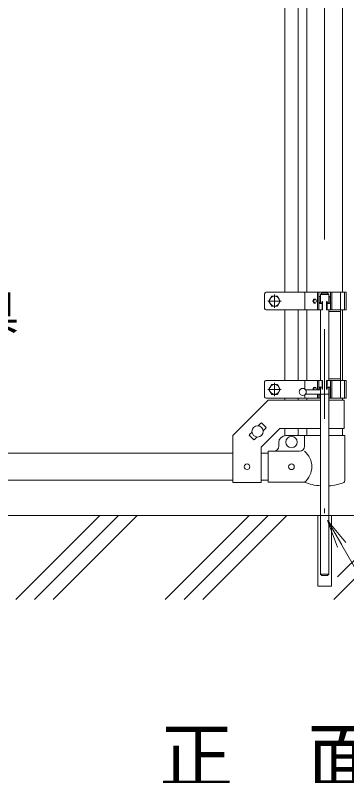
# Model space of a CAD drawing. Units: millimetres, scale not verified. Extents: x -4200 to 4200, y -2970 to 2970.
# Drawn here: x 773 to 1243, y -757 to 320 of the extents above; entities that cross this region are included whole.
import ezdxf
from ezdxf.enums import TextEntityAlignment as Align

# ---------------------------------------------------------------- set-up
doc = ezdxf.new("R2010")
doc.units = ezdxf.units.MM
doc.header["$LTSCALE"] = 20
doc.linetypes.add('USER1', pattern=[50.8, 31.75, -6.35, 6.35, -6.35])
doc.linetypes.add('USER3', pattern=[0.375, 0.25, -0.125])
doc.layers.add('0-0_D-TTL-TXT', color=7, linetype='Continuous')
for name, color, linetype, lineweight in [('0-1_D-STR-TXT', 7, 'Continuous', 9), ('0-2_D-BMK', 2, 'USER1', 13), ('0-3_D-STR1', 1, 'Continuous', 18), ('0-4_D-STR3', 3, 'Continuous', 13), ('0-6_0', 3, 'Continuous', 18), ('0-9_D-BGD', 7, 'Continuous', 9)]:
    doc.layers.add(name, color=color, linetype=linetype, lineweight=lineweight)
doc.styles.add('ＭＳ ゴシック', font='')
doc.styles.get('ＭＳ ゴシック').set_extended_font_data('MS Gothic')

# ---------------------------------------------------------------- blocks, each defined once
blk = doc.blocks.new('_Open')
at = {"layer": '0-6_0', "color": 7, "lineweight": 9}
blk.add_line((-20, 3.33), (0, 0), dxfattribs=at)
blk.add_lwpolyline([(-20, -3.33), (0, 0), (-20, 0)], dxfattribs=at)

msp = doc.modelspace()

# ---------------------------------------------------------------- linework, layer by layer
at = {"layer": '0-1_D-STR-TXT'}
msp.add_lwpolyline([(1579.42, -602.31), (1335.09, -602.31), (1216.78, -397.38)], dxfattribs=at)
at = {"layer": '0-2_D-BMK'}
for p, q in [((1211.59, 1653.1), (1211.59, -385.29)), ((1150.09, -85.13), (1131.09, -85.13)), ((1140.59, -75.63), (1140.59, -94.63)), ((1140.59, -200.63), (1140.59, -219.63)), ((1150.09, -210.13), (1131.09, -210.13))]:
    msp.add_line(p, q, dxfattribs=at)
at = {"layer": '0-3_D-STR1'}
for p, q in [((1186.19, 611.37), (1186.19, -72.63)), ((1236.99, 611.37), (1236.99, -72.63)), ((1186.19, -97.63), (1186.19, -197.63)), ((1236.99, -97.63), (1236.99, -197.63)), ((1186.19, -222.63), (1186.19, -225.58)), ((1236.99, -222.63), (1236.99, -225.58)), ((1186.19, -265.58), (1186.19, -275.63)), ((1236.99, -265.58), (1236.99, -275.63)), ((447.39, -300.63), (1081.59, -300.63)), ((1121.59, -300.63), (1131.59, -300.63)), ((447.39, -338.63), (1081.59, -338.63)), ((1121.59, -338.63), (1131.59, -338.63))]:
    msp.add_line(p, q, dxfattribs=at)
at = {"layer": '0-4_D-STR3'}
for p, q in [((1155.09, 608.87), (1155.09, -72.63)), ((1174.09, 608.87), (1174.09, -72.63)), ((1126.59, -74.63), (1126.59, -95.63)), ((1242.19, -72.63), (1128.59, -72.63)), ((1183.29, -72.63), (1183.29, -97.63)), ((1201.59, -72.63), (1201.59, -97.63)), ((1203.49, -72.63), (1203.49, -97.63)), ((1215.59, -73.63), (1217.59, -75.63)), ((1219.69, -72.63), (1219.69, -97.63)), ((1221.59, -72.63), (1221.59, -97.63)), ((1221.83, -72.63), (1221.83, -97.63)), ((1234.29, -72.63), (1234.29, -222.63)), ((1239.89, -72.63), (1239.89, -97.63)), ((1242.19, -72.63), (1242.19, -97.63)), ((1205.59, -78.63), (1203.49, -78.63)), ((1205.09, -85.63), (1205.09, -78.63)), ((1205.59, -75.63), (1205.59, -78.63)), ((1217.59, -75.63), (1205.59, -75.63)), ((1205.59, -78.63), (1205.59, -87.65)), ((1208.09, -85.63), (1208.09, -97.63)), ((1208.09, -85.63), (1208.78, -85.63)), ((1208.78, -85.63), (1208.78, -97.63)), ((1214.4, -85.63), (1214.4, -97.63)), ((1215.09, -85.63), (1214.4, -85.63)), ((1215.09, -85.63), (1215.09, -97.63)), ((1217.59, -75.63), (1217.59, -78.63)), ((1219.69, -78.63), (1217.59, -78.63)), ((1217.59, -78.63), (1217.59, -87.65)), ((1218.09, -78.63), (1218.09, -85.63)), ((1208.78, -97.63), (1128.59, -97.63)), ((1155.09, -97.63), (1155.09, -197.63)), ((1174.09, -97.63), (1174.09, -197.63)), ((1205.59, -97.63), (1205.59, -197.63)), ((1242.19, -97.63), (1214.4, -97.63)), ((1217.59, -97.63), (1217.59, -197.63)), ((1234.29, -99.93), (1217.59, -99.93)), ((1126.59, -199.63), (1126.59, -220.63)), ((1208.78, -197.63), (1128.59, -197.63)), ((1183.29, -197.63), (1183.29, -209.42)), ((1201.59, -210.63), (1201.59, -197.63)), ((1203.49, -210.63), (1203.49, -197.63)), ((1208.09, -209.63), (1208.09, -197.63)), ((1208.78, -209.63), (1208.78, -197.63)), ((1242.19, -197.63), (1214.4, -197.63)), ((1214.4, -209.63), (1214.4, -197.63)), ((1215.09, -209.63), (1215.09, -197.63)), ((1234.29, -195.33), (1217.59, -195.33)), ((1219.69, -222.63), (1219.69, -197.63)), ((1221.59, -222.63), (1221.59, -197.63)), ((1221.83, -197.63), (1221.83, -222.63)), ((1239.89, -197.63), (1239.89, -222.63)), ((1242.19, -197.63), (1242.19, -222.63)), ((1205.59, -210.63), (1184.59, -210.63)), ((1205.09, -209.63), (1205.09, -210.63)), ((1205.59, -207.62), (1205.59, -216.63)), ((1205.59, -207.62), (1205.59, -471.63)), ((1208.09, -209.63), (1208.78, -209.63)), ((1215.09, -209.63), (1214.4, -209.63)), ((1217.59, -207.62), (1217.59, -216.63)), ((1218.09, -222.63), (1218.09, -209.63)), ((1205.59, -222.63), (1128.59, -222.63)), ((1155.09, -222.63), (1155.09, -225.58)), ((1174.09, -222.63), (1174.09, -225.58)), ((1183.29, -217.84), (1183.29, -222.63)), ((1205.59, -216.63), (1184.59, -216.63)), ((1201.59, -222.63), (1201.59, -216.63)), ((1205.59, -216.63), (1203.49, -216.63)), ((1203.49, -222.63), (1203.49, -216.63)), ((1203.49, -216.63), (1218.09, -216.63)), ((1205.09, -216.63), (1205.09, -222.63)), ((1242.19, -222.63), (1217.59, -222.63)), ((1239.29, -225.58), (1217.59, -225.58)), ((1239.29, -265.58), (1239.29, -225.58)), ((1121.19, -257.92), (1117.47, -261.63)), ((1128.26, -263.57), (1122.6, -257.92)), ((1148.16, -265.58), (1121.59, -292.15)), ((1128.26, -264.99), (1124.54, -268.7)), ((1205.59, -265.58), (1148.16, -265.58)), ((1155.09, -265.58), (1155.09, -275.63)), ((1174.09, -265.58), (1174.09, -275.63)), ((1239.29, -265.58), (1217.59, -265.58)), ((1081.59, -341.83), (1081.59, -275.58)), ((1108.64, -270.46), (1104.92, -274.18)), ((1110.58, -281.25), (1104.92, -275.59)), ((1115.71, -277.53), (1111.99, -281.25)), ((1183.04, -275.63), (1183.04, -290.63)), ((1240.14, -275.63), (1217.59, -275.63)), ((1240.14, -275.63), (1240.14, -339.33)), ((1146.59, -290.63), (1146.59, -285.63)), ((1121.59, -341.83), (1121.59, -292.15)), ((1131.59, -297.63), (1176.04, -297.63)), ((1131.59, -341.63), (1131.59, -297.63)), ((1121.59, -341.83), (1081.59, -341.83)), ((1131.59, -341.63), (1183.04, -341.63)), ((1202.04, -388.63), (1202.04, -488.63)), ((1205.59, -471.63), (1207.59, -473.63)), ((1215.59, -473.63), (1207.59, -473.63)), ((1217.59, -471.63), (1215.59, -473.63))]:
    msp.add_line(p, q, dxfattribs=at)
at = {"layer": '0-4_D-STR3', "linetype": 'USER3'}
msp.add_line((1221.83, -97.63), (1235.83, -97.63), dxfattribs=at)
at = {"layer": '0-4_D-STR3'}
for points in [[(1215.59, -73.63), (1207.59, -73.63), (1205.59, -75.63)], [(1217.59, -207.62), (1217.59, -471.63), (1205.59, -471.63)], [(1205.59, -225.58), (1131.59, -225.58), (1081.59, -275.58)], [(1205.59, -275.63), (1183.04, -275.63), (1156.59, -275.63)], [(1221.14, -388.63), (1221.14, -488.63), (1202.04, -488.63)]]:
    msp.add_lwpolyline(points, dxfattribs=at)
for points in [[(1144.64, -78.12), (1148.69, -85.13), (1144.64, -92.15), (1136.54, -92.15), (1132.49, -85.13), (1136.54, -78.12)], [(1144.64, -203.12), (1148.69, -210.13), (1144.64, -217.15), (1136.54, -217.15), (1132.49, -210.13), (1136.54, -203.12)]]:
    msp.add_lwpolyline(points, close=True, dxfattribs=at)
for centre, radius in [((1140.59, -85.13), 7.03), ((1140.59, -210.13), 7.03), ((1180.59, -213.63), 5), ((1116.59, -269.58), 8), ((1164.59, -284.63), 8), ((1101.59, -319.58), 4), ((1164.59, -319.63), 4)]:
    msp.add_circle(centre, radius, dxfattribs=at)
for centre, radius, start, end in [((1128.59, -74.63), 2, 90, 180), ((1128.59, -95.63), 2, 180, 270), ((1128.59, -199.63), 2, 90, 180), ((1128.59, -220.63), 2, 180, 270), ((1121.89, -258.62), 1, 45, 135), ((1127.55, -264.28), 1, 315, 45), ((1105.63, -274.89), 1, 135, 225), ((1156.59, -285.63), 10, 90, 180), ((1111.29, -280.54), 1, 225, 315), ((1139.59, -290.63), 7, 270, 0), ((1176.04, -290.63), 7, 270, 0), ((1164.84, -319.63), 28.55, 309.59418, 50.40582), ((1211.59, -266.9), 80, 249.0916, 265.69878), ((1211.59, -266.9), 80, 274.30122, 289.22051), ((1236.84, -339.33), 3.3, 289.22051, 0)]:
    msp.add_arc(centre, radius, start, end, dxfattribs=at)
msp.add_ellipse((1197.44, -85.13), major_axis=(0, 3), ratio=0.839449, dxfattribs=at)
for centre, major_axis, ratio, start_param, end_param in [((1198.6, -85.13), (0, -3), 0.839449, 3.3733968, 6.0513812), ((1205.79, -85.59), (0, -3), 0.766727, 4.7027468, 7.8414058), ((1206.94, -85.59), (0, -3), 0.615242, 4.7027468, 6.0032469), ((1217.39, -85.59), (0, -3), 0.766727, 4.7249648, 7.8636238), ((1216.25, -85.59), (0, -3), 0.615242, 0.2799384, 1.5804385), ((1197.44, -210.13), (0, -3), 0.839449, 1.4033482, 4.8798371), ((1198.6, -210.13), (0, -3), 0.839449, 3.3733968, 4.8798371), ((1205.79, -209.67), (0, 3), 0.766727, 4.7249648, 7.8636238), ((1206.94, -209.67), (0, 3), 0.615242, 0.2799384, 1.5804385), ((1217.39, -209.67), (0, 3), 0.766727, 4.7027468, 7.8414058), ((1216.25, -209.67), (0, 3), 0.615242, 4.7027468, 6.0032469)]:
    msp.add_ellipse(centre, major_axis=major_axis, ratio=ratio, start_param=start_param, end_param=end_param, dxfattribs=at)
at = {"layer": '0-9_D-BGD'}
for p, q in [((2591.99, -388.63), (-108.01, -388.63)), ((773.66, -507.69), (892.72, -388.63)), ((800.18, -507.69), (919.24, -388.63)), ((826.69, -507.69), (945.76, -388.63)), ((985.79, -507.69), (1104.85, -388.63)), ((1012.31, -507.69), (1131.37, -388.63)), ((1038.83, -507.69), (1157.89, -388.63)), ((1224.44, -507.69), (1343.5, -388.63)), ((1229.86, -475.76), (1316.99, -388.63))]:
    msp.add_line(p, q, dxfattribs=at)

# ---------------------------------------------------------------- block references
at = {"layer": '0-1_D-STR-TXT', "xscale": 2, "yscale": 2, "rotation": 120}
msp.add_blockref('_Open', (1215.78, -395.65), dxfattribs=at)

# ---------------------------------------------------------------- texts
at = {"layer": '0-0_D-TTL-TXT', "style": 'ＭＳ ゴシック'}
msp.add_text('正\u3000面\u3000図', height=76.98, dxfattribs=at).set_placement((977.25, -791.23), align=Align.BOTTOM_LEFT)
at = {"layer": '0-1_D-STR-TXT', "style": 'ＭＳ ゴシック'}
msp.add_text('補強金具', height=48.09, dxfattribs=at).set_placement((516.21, -139.43), align=Align.BOTTOM_LEFT)

doc.saveas('drawing.dxf')
